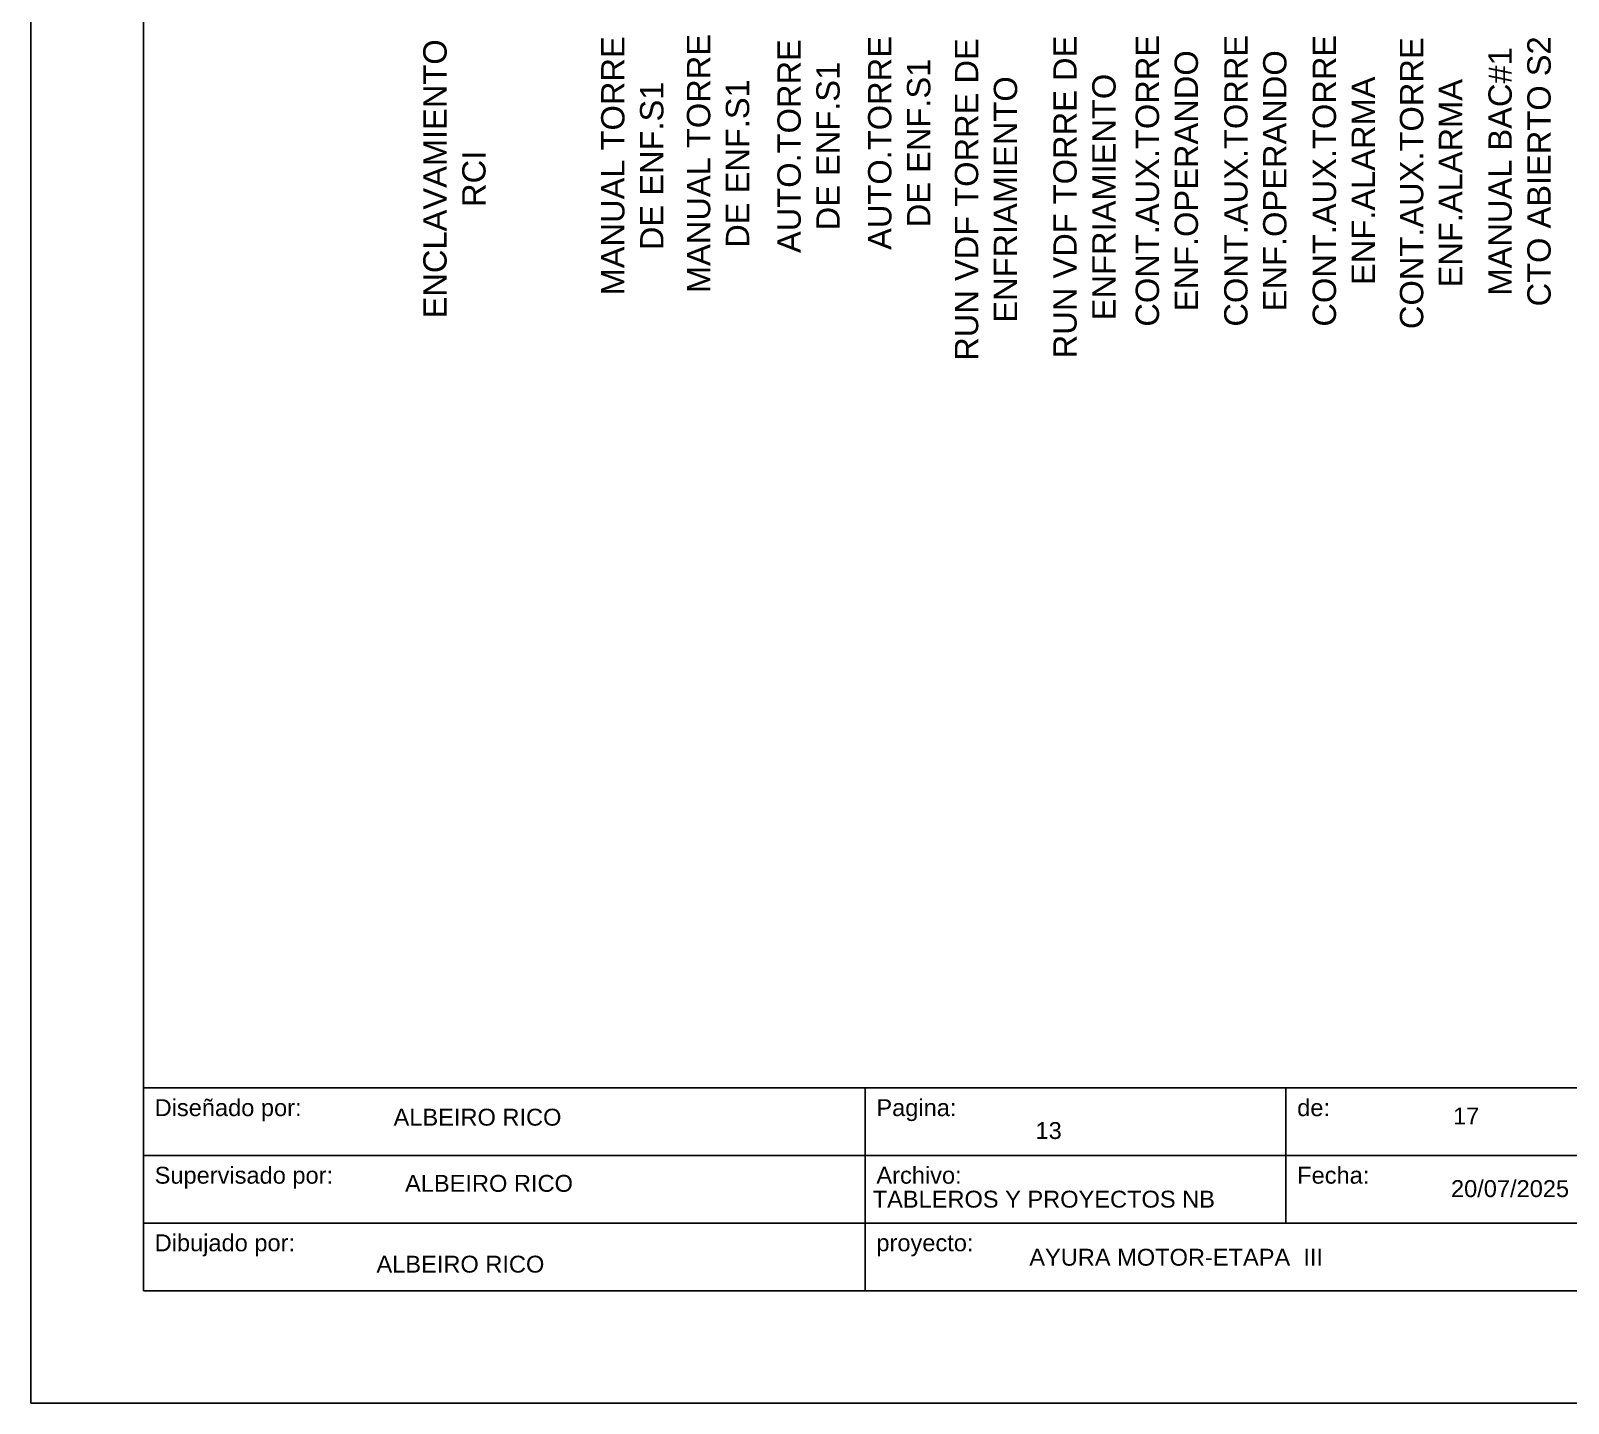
# Model space of a CAD drawing. Header units: millimetres. Extents: x 691 to 18605, y 670 to 10026.
# Drawn here: x 13350 to 13863, y 9213 to 9672 of the extents above; entities that cross this region are included whole.
import ezdxf
from ezdxf.enums import TextEntityAlignment as Align

# ---------------------------------------------------------------- set-up
doc = ezdxf.new("R2010")
doc.units = ezdxf.units.MM
doc.styles.get("Standard").update_dxf_attribs({"font": 'arial.ttf'})

# ---------------------------------------------------------------- blocks, each defined once
blk = doc.blocks.new('*T3')
at = {"color": 0, "linetype": 'ByBlock', "lineweight": -2}
for p, q in [((0, 0), (139.92, 0)), ((0, 0), (0, -18)), ((64.08, 0), (64.08, -18)), ((101.44, 0), (101.44, -12)), ((139.92, 0), (139.92, -18)), ((0, -6), (139.92, -6)), ((0, -12), (139.92, -12)), ((0, -18), (139.92, -18))]:
    blk.add_line(p, q, dxfattribs=at)
at = {"color": 0, "char_height": 1.5, "attachment_point": 1}
for s, insert, width in [('{\\fArial|b0|i0|c162|p34;Diseñado por:}', (1, -1), 62.0824), ('{\\fArial|b0|i0|c162|p34;Pagina:}', (65.08, -1), 35.3574), ('{\\fArial|b0|i0|c162|p34;de}:', (102.44, -1), 36.4813), ('{\\fArial|b0|i0|c162|p34;Supervisado por:}', (1, -7), 62.0824), ('{\\fArial|b0|i0|c162|p34;Archivo:}', (65.08, -7), 35.3574), ('Fecha:', (102.44, -7), 36.4813), ('Dibujado por:', (1, -13), 62.0824), ('{\\fArial|b0|i0|c162|p34;proyecto:}', (65.08, -13), 73.8387)]:
    blk.add_mtext(s, dxfattribs=dict(at, insert=insert, width=width))
blk = doc.blocks.new('CAJETIN')
for p, q in [((-259.4, 185.97), (-259.4, 0.07)), ((-259.4, 0.07), (0, 0.07))]:
    blk.add_line(p, q)
blk.add_lwpolyline([(-269.4, -9.93), (10, -9.93), (10, 205.97), (-269.4, 205.97)], close=True)
blk.add_blockref('*T3', (-259.4, 18.07))
for tag, p in [('DISEÑADO_POR', (-230.86, 14.78)), ('SUPERVISADO_POR', (-229.59, 8.32)), ('DIBUJADO_POR', (-231.25, 2.42))]:
    blk.add_attdef(tag, text='', height=1.5).set_placement(p, align=Align.MIDDLE)
for tag, p in [('PAGINA', (-180.19, 13.54)), ('DE', (-143.12, 14.83)), ('F', (-73.9, 14.47)), ('A', (-97.02, 13.49)), ('ARCHIVO', (-179.45, 8.2)), ('FECHA', (-143.31, 8.38)), ('V', (-96.96, 8.58)), ('H', (-74.46, 8.76)), ('PROYECTO', (-180.75, 3.04)), ('HZ', (-98.06, 2.87)), ('OR', (-74.83, 2.5))]:
    blk.add_attdef(tag, p, '', height=1.5)

msp = doc.modelspace()

# ---------------------------------------------------------------- block references
at = {"color": 0}
ref = msp.add_blockref('CAJETIN', (14363.15, 9250.79), dxfattribs=dict(at, xscale=3.761929394681115, yscale=3.761929394681115, zscale=3.761929394681115))
ref.add_attrib('PROYECTO', 'AYURA MOTOR-ETAPA  III', dxfattribs={"height": 5.6429}).set_placement((13683.2, 9262.22), align=Align.MIDDLE_LEFT)
ref.add_attrib('ARCHIVO', 'TABLEROS Y PROYECTOS NB', dxfattribs={"height": 5.6429}).set_placement((13688.05, 9281.62), align=Align.MIDDLE)
ref.add_attrib('DE', '17', (13824.73, 9306.57), dxfattribs={"height": 5.643})
ref.add_attrib('PAGINA', '13', (13685.28, 9301.72), dxfattribs={"height": 5.643})
ref.add_attrib('FECHA', '20/07/2025', (13824.04, 9282.32), dxfattribs={"height": 5.643})
ref.add_attrib('DIBUJADO_POR', 'ALBEIRO RICO', dxfattribs={"height": 5.6429}).set_placement((13493.19, 9259.91), align=Align.MIDDLE)
ref.add_attrib('SUPERVISADO_POR', 'ALBEIRO RICO', dxfattribs={"height": 5.6429}).set_placement((13502.74, 9286.9), align=Align.MIDDLE)
ref.add_attrib('DISEÑADO_POR', 'ALBEIRO RICO', dxfattribs={"height": 5.6429}).set_placement((13498.9, 9309), align=Align.MIDDLE)

# ---------------------------------------------------------------- texts
at = {"color": 0, "lineweight": 0, "char_height": 7.7999, "attachment_point": 2, "rotation": 90}
for s, insert, width in [('\\pxt7;{\\C0;MANUAL TORRE DE ENF.S1}', (13568.84, 9627.53), 88.1608), ('{\\C0;RUN VDF TORRE DE ENFRIAMIENTO}', (13691.22, 9616.35), 141.4461), ('{\\C0;CONT.AUX.TORRE ENF.OPERANDO}', (13718.73, 9621.77), 141.4461), ('{\\C0;CONT.AUX.TORRE ENF.OPERANDO}', (13748.29, 9621.78), 141.4461), ('{\\C0;CONT.AUX.TORRE ENF.ALARMA}', (13777.84, 9621.78), 141.4461), ('{\\C0;ENCLAVAMIENTO RCI}', (13480.79, 9622.41), 88.1608), ('\\pxt7;{\\C0;MANUAL TORRE DE ENF.S1}', (13540.19, 9626.75), 88.1608), ('\\pxt7;{\\C0;AUTO.TORRE DE ENF.S1}', (13599.06, 9633.35), 88.1608), ('\\pxt7;{\\C0;AUTO.TORRE DE ENF.S1}', (13629.34, 9634.4), 88.1608), ('{\\C0;RUN VDF TORRE DE ENFRIAMIENTO}', (13658.34, 9615.51), 141.4461), ('{\\C0;CONT.AUX.TORRE ENF.ALARMA}', (13806.98, 9620.95), 141.4461), ('\\pxt7;{\\C0;MANUAL BAC#1 CTO ABIERTO S2}', (13836.54, 9624.9), 100.8422)]:
    msp.add_mtext(s, dxfattribs=dict(at, insert=insert, width=width))

doc.saveas('drawing.dxf')
